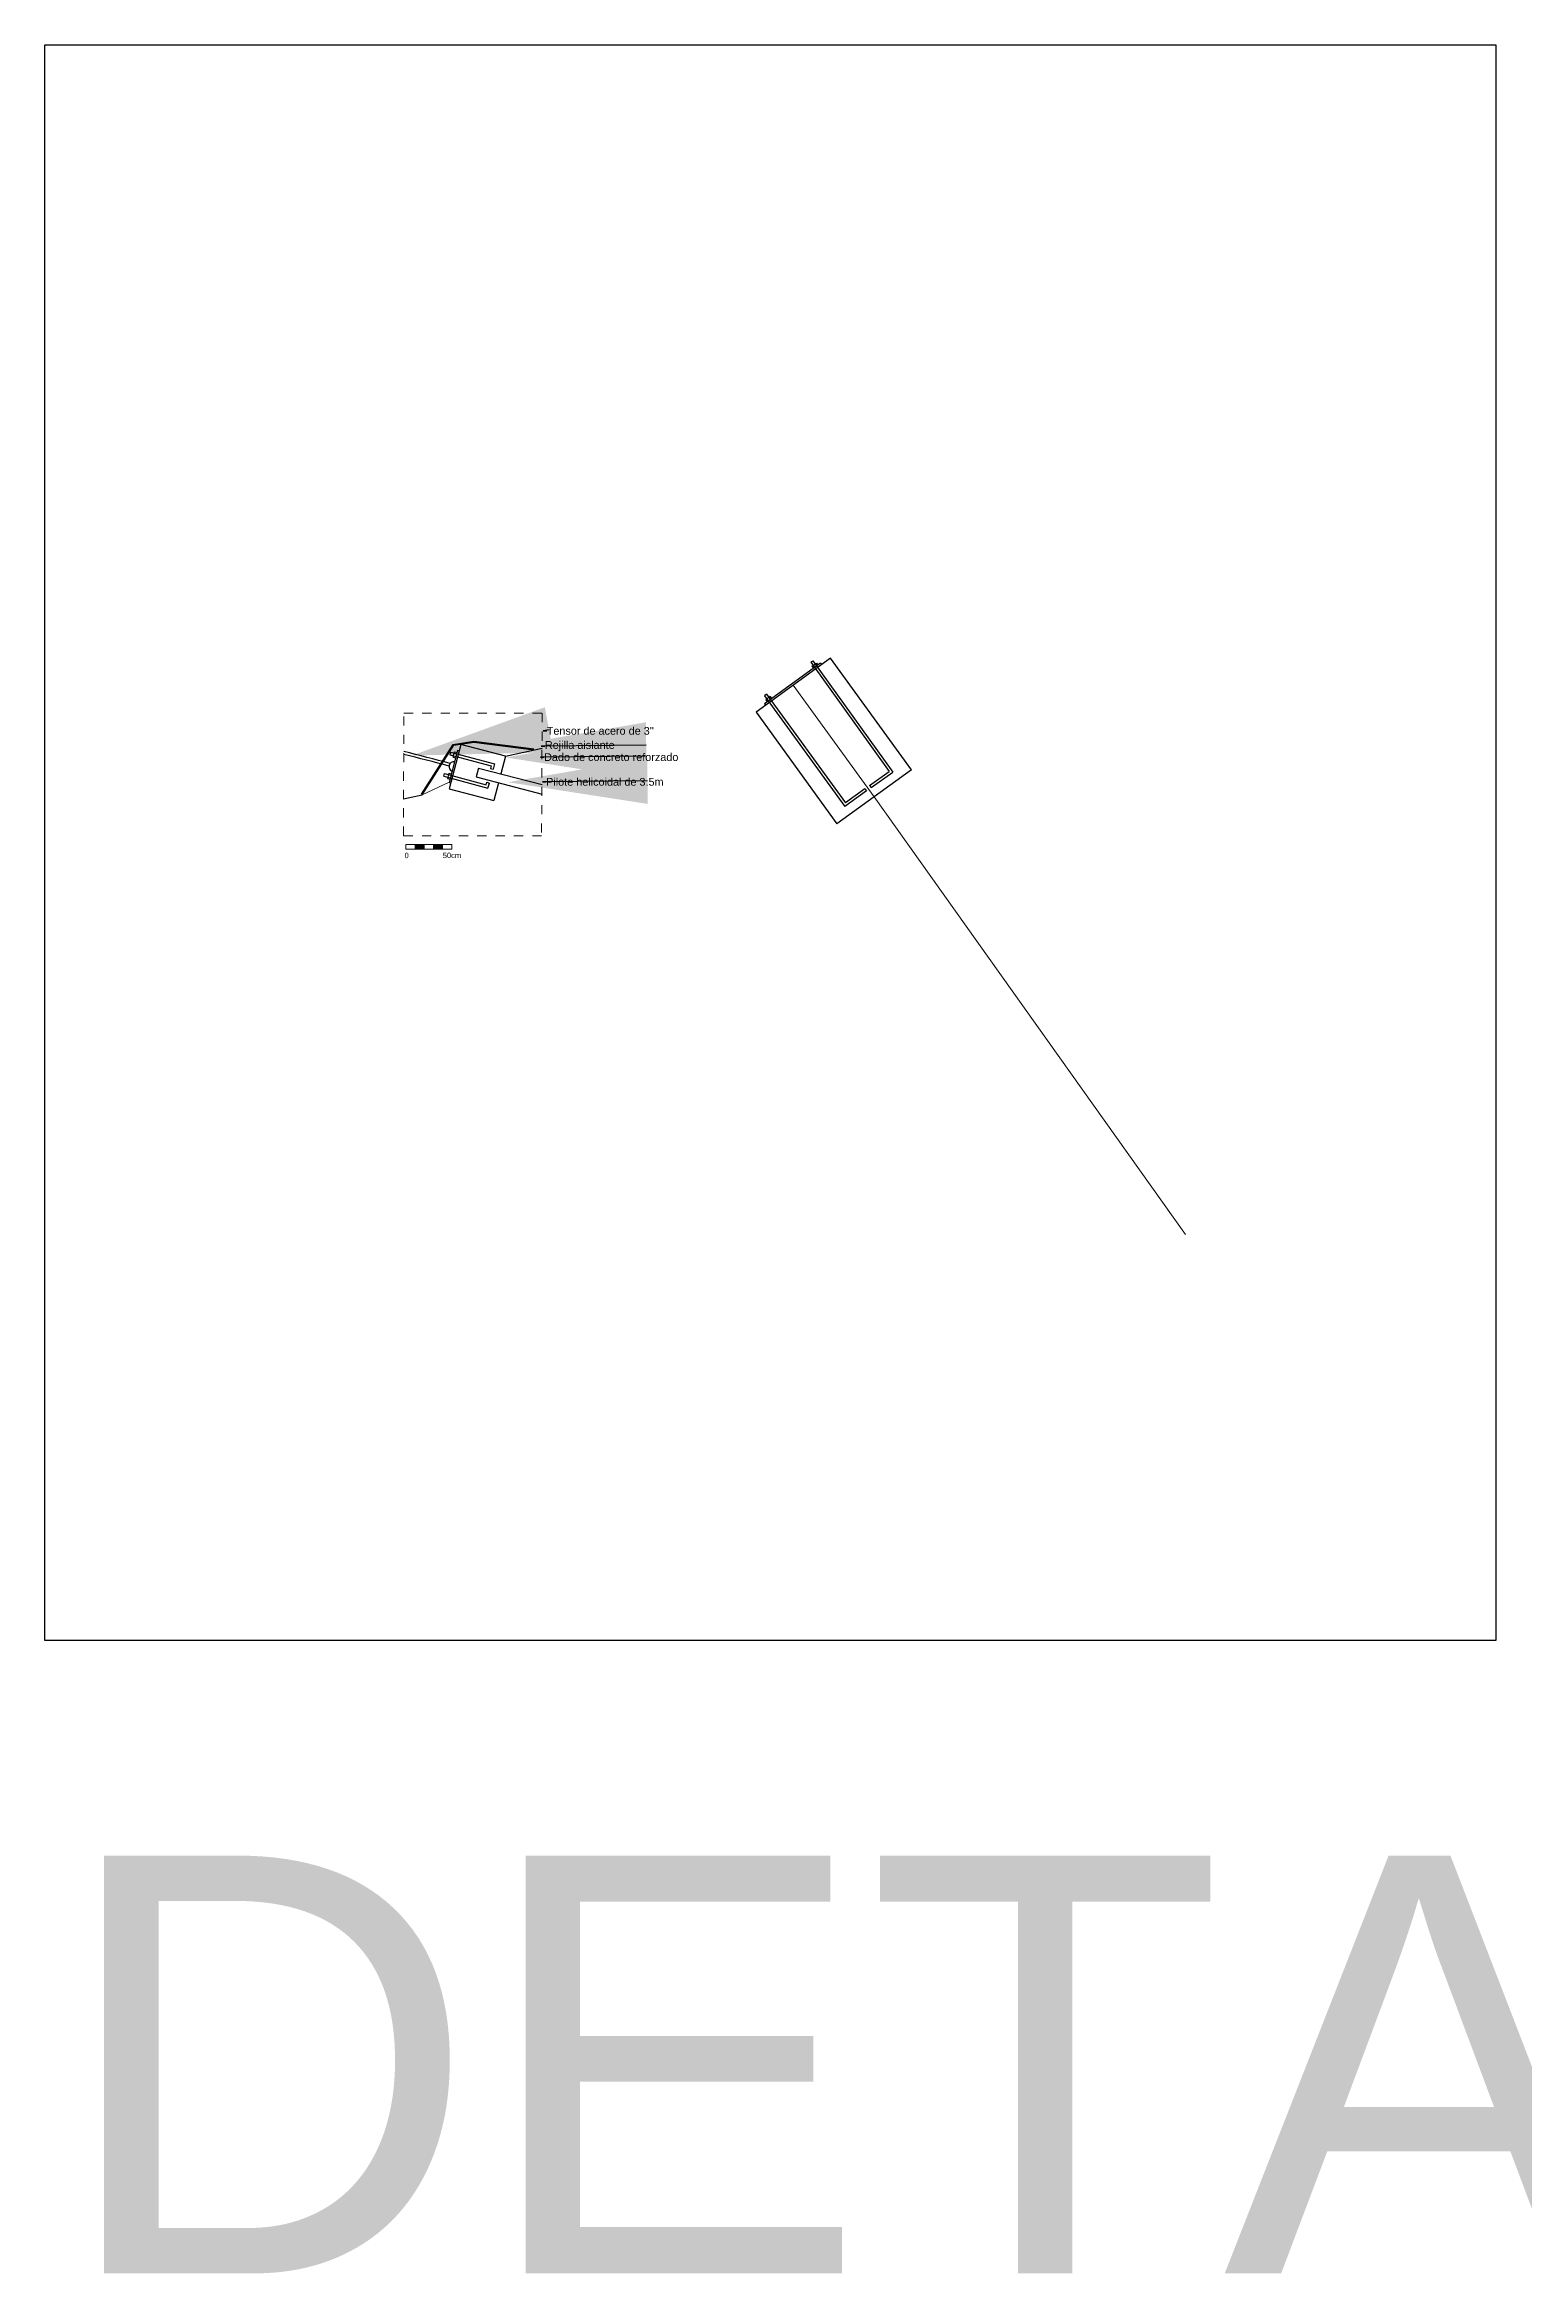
# Model space of a CAD drawing. Header units: metres. Extents: x 10 to 239, y 2 to 253.
# Drawn here: x 209.14 to 225.22, y 159.68 to 183.99 of the extents above; entities that cross this region are included whole.
import ezdxf
from ezdxf import colors
from ezdxf.entities.mleader import LeaderData, LeaderLine
from ezdxf.math import Vec2, Vec3

# ---------------------------------------------------------------- set-up
doc = ezdxf.new("R2010")
doc.units = ezdxf.units.M
doc.header["$MEASUREMENT"] = 0
doc.linetypes.add('ACAD_ISO03W100', pattern=[30, 12, -18])
for name, color, linetype in [('-nombres', 253, 'Continuous'), ('1', 7, 'Continuous'), ('1CERCA', 252, 'Continuous')]:
    doc.layers.add(name, color=color, linetype=linetype)
doc.layers.add('0marcos', color=10, linetype='Continuous', plot=False)
doc.styles.add('Annotative', font='arial.ttf')
doc.styles.get("Standard").update_dxf_attribs({"font": 'arial.ttf'})

msp = doc.modelspace()

# ---------------------------------------------------------------- hatches: boundary and pattern name
at = {"layer": '1CERCA', "lineweight": 0, "ltscale": 0.002}
h = msp.add_hatch(color=256, dxfattribs=at)
h.dxf.hatch_style = 1
h.paths.add_polyline_path([(213.46402, 175.28625), (213.36402, 175.28625), (213.36402, 175.23625), (213.46402, 175.23625)])
h.paths.add_polyline_path([(213.26402, 175.28625), (213.16402, 175.28625), (213.16402, 175.23625), (213.26402, 175.23625)])

# ---------------------------------------------------------------- linework, layer by layer
for points in [[(213.235, 175.83186), (213.57901, 176.37345), (213.80366, 176.41021), (214.45681, 176.32409)], [(213.24344, 175.8265), (213.58504, 176.36431), (213.80382, 176.4001), (214.4555, 176.31418)]]:
    msp.add_lwpolyline(points)
at = {"layer": '0marcos'}
msp.add_lwpolyline([(209.13649, 166.62697), (209.13649, 183.98547), (224.91959, 183.98547), (224.91959, 166.62697)], close=True, dxfattribs=at)
at = {"layer": '1', "ltscale": 0.01}
for p, q in [((217.68249, 177.31275), (216.87279, 176.72589)), ((217.57357, 177.25851), (216.96427, 176.81689)), ((217.46802, 177.26714), (218.31925, 176.0805)), ((217.48076, 177.22365), (217.52952, 177.25862)), ((217.48076, 177.22365), (217.49606, 177.20233)), ((217.4924, 177.28463), (218.36112, 176.07361)), ((217.52952, 177.25862), (217.54481, 177.2373)), ((218.56277, 176.09821), (217.68249, 177.31275)), ((216.87279, 176.72589), (217.75308, 175.51136)), ((216.96404, 176.90365), (217.83868, 175.6969)), ((217.02639, 176.89432), (216.9778, 176.85911)), ((216.9778, 176.85911), (216.9932, 176.83786)), ((216.98833, 176.92126), (217.84537, 175.7388)), ((217.02639, 176.89432), (217.04178, 176.87307)), ((213.62637, 176.31199), (213.53426, 175.95803)), ((213.6631, 176.37373), (213.53718, 175.88984)), ((213.54094, 176.26109), (213.99206, 176.14134)), ((213.54864, 176.29009), (214.02861, 176.16267)), ((213.57918, 176.23542), (213.59458, 176.29341)), ((213.57918, 176.23542), (213.60468, 176.22865)), ((213.59458, 176.29341), (213.61979, 176.28671)), ((214.14699, 176.24781), (213.6631, 176.37373)), ((214.14699, 176.24781), (214.09662, 176.05425)), ((213.47816, 176.0278), (213.95736, 175.8975)), ((213.48604, 176.05675), (213.93642, 175.93428)), ((213.532, 176.0598), (213.51625, 176.00191)), ((213.51625, 176.00191), (213.54143, 175.99506)), ((213.532, 176.0598), (213.55746, 176.05288)), ((218.56277, 176.09821), (217.75308, 175.51136)), ((218.10653, 175.9279), (218.31925, 176.0805)), ((218.12401, 175.90353), (218.36112, 176.07361)), ((213.53718, 175.88984), (214.02107, 175.76392)), ((214.07144, 175.95748), (214.02107, 175.76392)), ((218.07495, 175.86815), (217.83868, 175.6969)), ((218.05734, 175.89244), (217.84537, 175.7388))]:
    msp.add_line(p, q, dxfattribs=at)
at = {"layer": '1'}
for p, q in [((217.46802, 177.26714), (217.4924, 177.28463)), ((217.57357, 177.25851), (217.58523, 177.24226)), ((216.98833, 176.92126), (216.96404, 176.90365)), ((216.96427, 176.81689), (216.97601, 176.8007)), ((213.54864, 176.29009), (213.54094, 176.26109)), ((213.62637, 176.31199), (213.64573, 176.30695)), ((214.14699, 176.24781), (214.54643, 176.33374)), ((213.47816, 176.0278), (213.48604, 176.05675)), ((213.85468, 176.11721), (213.82949, 176.02044)), ((213.82949, 176.02044), (214.54643, 175.83387)), ((213.85468, 176.11721), (214.54643, 175.9372)), ((213.99206, 176.14134), (213.98476, 176.1133)), ((213.98476, 176.1133), (214.01379, 176.10574)), ((214.02861, 176.16267), (214.01379, 176.10574)), ((213.0391, 175.78243), (213.24344, 175.8265)), ((213.53426, 175.95803), (213.55362, 175.953)), ((213.93642, 175.93428), (213.94416, 175.9622)), ((213.94416, 175.9622), (213.97307, 175.95419)), ((213.95736, 175.8975), (213.97307, 175.95419)), ((218.05734, 175.89244), (218.07495, 175.86815)), ((218.10653, 175.9279), (218.12401, 175.90353))]:
    msp.add_line(p, q, dxfattribs=at)
at = {"layer": '1', "lineweight": 0, "ltscale": 0.002}
for p, q in [((218.15793, 175.80478), (217.27764, 177.01932)), ((213.53547, 175.96266), (213.24344, 175.8265)), ((218.15793, 175.80478), (221.54486, 171.04454))]:
    msp.add_line(p, q, dxfattribs=at)
at = {"layer": '1', "linetype": 'ACAD_ISO03W100', "lineweight": 0, "ltscale": 0.002}
msp.add_lwpolyline([(213.04326, 176.71428), (214.54643, 176.71428), (214.54048, 175.37939), (213.03731, 175.37939)], close=True, dxfattribs=at)
at = {"layer": '1'}
for centre, radius, start, end in [((184.59685, 65.04643), 114.82952, 75.3978367, 75.657893), ((184.59685, 65.04643), 114.79952, 75.4000578, 75.6531063), ((213.58709, 176.13298), 0.05325, 83.156415, 247.670685)]:
    msp.add_arc(centre, radius, start, end, dxfattribs=at)
at = {"layer": '1CERCA', "lineweight": 0, "ltscale": 0.002}
msp.add_line((213.06402, 175.28625), (213.56402, 175.28625), dxfattribs=at)
for points in [[(213.06402, 175.28625), (213.06402, 175.23625), (213.16402, 175.23625), (213.16402, 175.28625)], [(213.16402, 175.28625), (213.16402, 175.23625), (213.26402, 175.23625), (213.26402, 175.28625)], [(213.26402, 175.28625), (213.26402, 175.23625), (213.36402, 175.23625), (213.36402, 175.28625)], [(213.36402, 175.28625), (213.36402, 175.23625), (213.46402, 175.23625), (213.46402, 175.28625)], [(213.46402, 175.28625), (213.46402, 175.23625), (213.56402, 175.23625), (213.56402, 175.28625)]]:
    msp.add_lwpolyline(points, dxfattribs=at)

# ---------------------------------------------------------------- texts
at = {"layer": '-nombres', "insert": (363.52493, 164.28685), "char_height": 4.544817, "attachment_point": 3}
msp.add_mtext_dynamic_manual_height_columns('\\pxql;DETAILS2', width=154.2635741, gutter_width=1146.25491, heights=[0], dxfattribs=at)
at = {"layer": '1CERCA', "color": 18, "ltscale": 0.02, "true_color": 0x000000, "style": 'Annotative'}
for s, height, p in [('0', 0.05889, (213.05012, 175.13656)), ('50cm', 0.058895, (213.46509, 175.13751))]:
    msp.add_text(s, height=height, dxfattribs=at).set_placement(p)

# ---------------------------------------------------------------- leaders
at = {"layer": '-nombres'}
ml = msp.add_multileader_mtext('Standard', dxfattribs=at)
ml.set_content("Tensor de acero de 3''", color=256)
ml.set_leader_properties()
ml.build(insert=Vec2(0, 0))
ml.multileader.update_dxf_attribs({"dogleg_length": 0.00114, "arrow_head_size": 1.51787})
ctx = ml.context
ctx.base_point, ctx.char_height, ctx.arrow_head_size, ctx.landing_gap_size, ctx.plane_origin = Vec3(214.59692, 176.521), 0.084326, 1.51787, 0, Vec3(213.054, 176.25318)
notes = []
notes.append((ctx, [(0, (1, 1, 0), (214.55745, 176.521), (1, 0), 0.03947, [(0, [(213.13011, 176.25318)], 0, [])])]))
ctx.mtext.insert, ctx.mtext.flow_direction = Vec3(214.59692, 176.56391), 5
ml = msp.add_multileader_mtext('Standard', dxfattribs=at)
ml.set_content('Dado de concreto reforzado', color=256)
ml.set_leader_properties()
ml.build(insert=Vec2(0, 0))
ml.multileader.update_dxf_attribs({"dogleg_length": 0.00114, "arrow_head_size": 1.51787})
ctx = ml.context
ctx.base_point, ctx.char_height, ctx.arrow_head_size, ctx.landing_gap_size, ctx.plane_origin = Vec3(214.56813, 176.23517), 0.084326, 1.51787, 0, Vec3(214.07614, 176.23192)
notes.append((ctx, [(0, (1, 1, 0), (214.52867, 176.23517), (1, 0), 0.03947, [(0, [(214.15226, 176.23192)], 0, [])])]))
ctx.mtext.insert, ctx.mtext.flow_direction = Vec3(214.56813, 176.27803), 5
ml = msp.add_multileader_mtext('Standard', dxfattribs=at)
ml.set_content('Rejilla aislante', color=256)
ml.set_leader_properties()
ml.build(insert=Vec2(0, 0))
ml.multileader.update_dxf_attribs({"dogleg_length": 0.00114, "arrow_head_size": 1.51787})
ctx = ml.context
ctx.base_point, ctx.char_height, ctx.arrow_head_size, ctx.landing_gap_size, ctx.plane_origin = Vec3(214.57622, 176.35557), 0.084326, 1.51787, 0, Vec3(214.08423, 176.35232)
notes.append((ctx, [(0, (1, 1, 0), (214.53675, 176.35557), (1, 0), 0.03947, [(0, [(214.16035, 176.35232)], 0, [])])]))
ctx.mtext.insert, ctx.mtext.flow_direction = Vec3(214.57622, 176.41013), 5
ml = msp.add_multileader_mtext('Standard', dxfattribs=at)
ml.set_content('Pilote helicoidal de 3.5m ', color=256)
ml.set_leader_properties()
ml.build(insert=Vec2(0, 0))
ml.multileader.update_dxf_attribs({"dogleg_length": 0.00114, "arrow_head_size": 1.51787})
ctx = ml.context
ctx.base_point, ctx.char_height, ctx.arrow_head_size, ctx.landing_gap_size, ctx.plane_origin = Vec3(214.59042, 175.96617), 0.084326, 1.51787, 0, Vec3(214.09844, 175.96292)
notes.append((ctx, [(0, (1, 1, 0), (214.55096, 175.96617), (1, 0), 0.03947, [(0, [(214.17455, 175.96292)], 0, [])])]))
ctx.mtext.insert, ctx.mtext.flow_direction = Vec3(214.59042, 176.00908), 5
for ctx, leaders in notes:
    for number, flags, end, landing, length, lines in leaders:
        leader = LeaderData()
        leader.index, (leader.has_last_leader_line, leader.has_dogleg_vector, leader.attachment_direction) = number, flags
        leader.last_leader_point, leader.dogleg_vector, leader.dogleg_length = Vec3(end), Vec3(landing), length
        for number, points, colour, breaks in lines:
            line = LeaderLine()
            line.index, line.vertices, line.color, line.breaks = number, Vec3.list(points), colors.encode_raw_color(colour), breaks
            leader.lines.append(line)
        ctx.leaders.append(leader)

doc.saveas('drawing.dxf')
